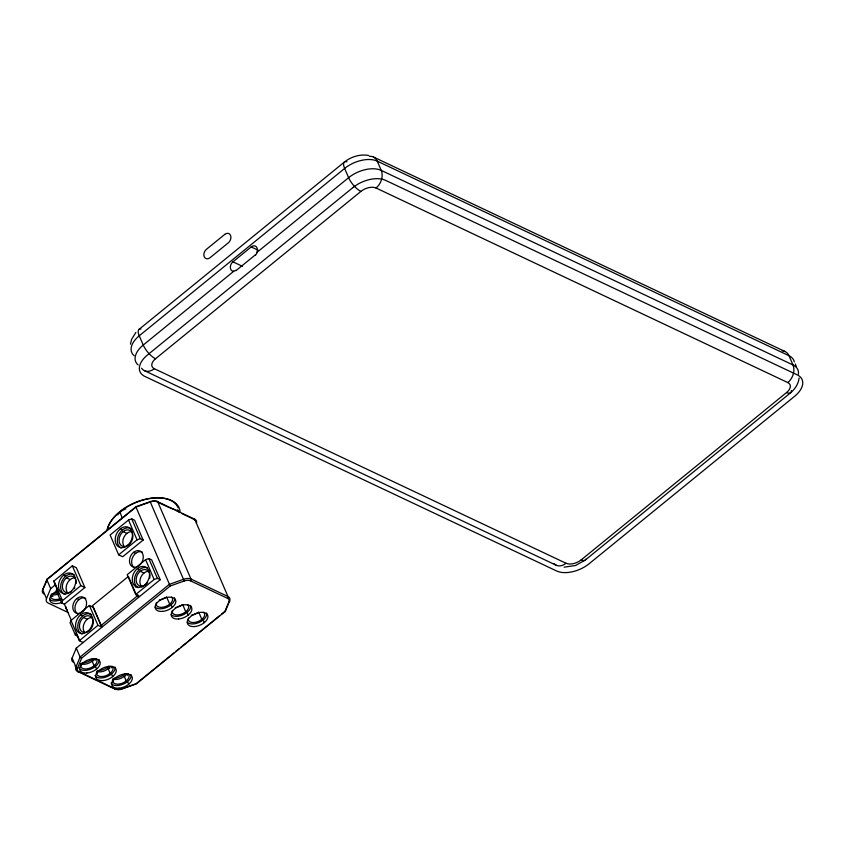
<?xml version="1.0" encoding="UTF-8"?>
<svg xmlns="http://www.w3.org/2000/svg" width="845" height="845" viewBox="0 0 845 845"><rect width="100%" height="100%" fill="white"/><g stroke="black" fill="none" stroke-linecap="round" stroke-linejoin="round"><path stroke-width="1.27" d="M130.457 344.179L131.577 339.363L135.918 332.37M799.116 378.021C798.44 383.831 795.124 389.017 790.677 392.714L585.289 560.055L575.551 565.485L564.08 567.175M196.452 523.224A8.746 4.964 -23.3 0 0 194.677 519.2L157.688 501.719A8.746 4.964 -23.3 0 0 150.325 501.941L135.96 507.074L46.813 579.712L42.662 589.662A8.746 4.964 -23.3 0 0 44.278 594.12A1.31 0.961 -64.7 0 1 44.194 593.612M43.929 587.36L46.961 580.082M68.413 612.636L48.123 603.045A8.746 4.964 -23.3 0 1 46.507 598.587L50.658 588.627L55.548 584.645M64.389 604.217L84.87 587.539L76.325 567.713L72.321 565.812L53.731 581.265L56.932 588.701L56.192 590.475L61.527 602.865L64.389 604.217L71.424 620.547M61.527 602.865L62.456 600.637L80.856 585.638L84.87 587.539M72.997 662.079A8.746 4.964 -23.3 0 1 72.121 658.065L76.272 648.115L101.949 627.191L93.404 607.365L89.39 605.474L71.001 620.462L70.061 622.691L75.406 635.081L77.698 636.169M75.406 635.081L76.145 633.306L79.346 640.742L83.127 642.527M79.346 640.742L97.935 625.3L101.949 627.191M115.955 689.15L78.955 671.669A7.436 4.214 -23.3 0 1 77.582 667.877L81.627 658.181L170.215 585.997L184.21 580.99A7.436 4.214 -23.3 0 1 190.463 580.811L227.463 598.292A7.436 4.214 -23.3 0 1 228.837 602.084L224.791 611.78L136.203 683.964L122.208 688.971A7.436 4.214 -23.3 0 1 115.955 689.15A1.31 0.961 -64.7 0 1 114.582 688.928L77.582 671.448L75.184 665.871M221.401 614.241L225.446 610.946L229.597 600.985A8.746 4.964 -23.3 0 0 227.981 596.528L194.677 519.2A1.31 0.961 -64.7 0 0 193.304 518.978L182.076 513.675M119.853 511.658L122.102 517.848M255.443 254.789L235.956 270.675M138.897 329.497L344.285 162.145C351.055 156.716 360.097 153.917 368.716 155.459M138.147 364.966A24.473 13.9 -23.3 0 1 143.238 345.045L233.695 271.329A5.556 4.088 -64.7 0 1 230.368 267.738A5.556 4.088 -64.7 0 1 232.935 261.823L251.197 246.941A5.556 4.088 -64.7 0 1 256.204 246.687A5.556 4.088 -64.7 0 1 256.901 252.433L348.615 177.693A24.473 13.9 -23.3 0 1 381.243 170.405L792.99 364.966A24.473 13.9 -23.3 0 1 798.419 374.177M566.044 563.266L154.297 368.705A11.365 6.454 -23.3 0 1 155.533 358.745L360.91 191.403A11.365 6.454 -23.3 0 1 376.057 188.012L787.804 382.574A11.365 6.454 -23.3 0 1 786.568 392.534L581.191 559.886A11.365 6.454 -23.3 0 1 566.044 563.266A13.108 9.654 -64.7 0 1 553.866 563.488M128.514 520.024L110.114 535.012L118.659 554.838L122.673 556.739L143.143 540.05L134.608 520.224L131.736 518.872L128.514 520.024L137.059 539.849L118.659 554.838M145.593 559.675L127.194 574.674L135.739 594.5L139.752 596.39L160.223 579.712L151.688 559.886L148.815 558.524L145.593 559.675L154.128 579.501L135.739 594.5M101.02 625.543L136.932 596.274L138.802 597.161L102.889 626.42L101.02 625.543L92.485 605.707L128.387 576.448L136.932 596.274M114.582 688.928A8.746 4.964 -23.3 0 0 121.933 688.717L136.298 683.584L173.785 653.037M175.813 651.389L178.844 648.918M180.872 647.259L219.373 615.899M190.463 580.811A1.31 0.961 -64.7 0 0 190.981 579.047L157.688 501.719A1.31 0.961 -64.7 0 0 156.314 501.497A7.436 4.214 -23.3 0 0 150.061 501.687L136.056 506.683L47.468 578.867A1.341 0.75 38.7 0 0 47.098 578.888M137.059 539.849L140.281 538.698L143.143 540.05M154.128 579.501L157.36 578.35L160.223 579.712M169.792 507.866L174.852 509.651M373.374 156.98L785.121 351.541M251.197 246.941L258.306 250.289M232.935 261.823L242.399 266.302M144.453 370.67L556.2 565.231M156.314 501.497L168.662 507.338M120.275 528.97L122.419 529.973M123.127 531.632L126.877 533.396M133.542 552.345L135.686 553.359M137.355 568.622L139.499 569.636M140.207 571.283L143.956 573.058M63.576 575.17L65.72 576.174M66.428 577.832L70.177 579.596M76.842 598.545L78.986 599.559M80.655 614.822L82.799 615.836M83.507 617.484L87.257 619.258M176.204 510.295L179.721 512.514M150.083 501.465L184.21 580.99M170.162 585.934L135.887 506.884M203.159 619.987L204.3 622.628M201.828 619.353L198.691 612.076A8.746 4.964 -23.3 0 1 191.329 615.202M187.104 612.393L188.245 615.044M185.773 611.769L182.636 604.492A8.746 4.964 -23.3 0 1 175.274 607.608M171.06 604.809L172.19 607.46M169.718 604.175L166.592 596.908A8.746 4.964 -23.3 0 1 159.23 600.024M131.736 518.872L140.281 538.698M148.815 558.524L157.36 578.35M134.725 584.729L135.728 587.064M137.798 594.827L138.802 597.161M124.426 674.31L125.187 676.074M127.563 681.588L128.704 684.228M124.226 676.327L126.222 680.954M72.321 565.812L80.856 585.638M89.39 605.474L97.935 625.3M108.382 666.726L109.132 668.49M111.508 673.993L112.649 676.644M108.181 668.744L110.167 673.37M92.327 659.142L93.087 660.906M95.453 666.409L96.594 669.06M92.126 661.149L94.122 665.775M53.922 580.8L62.456 600.637M71.001 620.462L79.536 640.288M46.813 579.712L50.658 588.627M76.272 648.115L80.117 657.03A1.341 0.75 38.7 0 0 81.616 658.16M46.507 598.587L42.662 589.662A1.31 0.929 22.6 0 1 43.422 588.574A7.436 4.214 -23.3 0 0 43.19 589.303M72.121 658.065L75.965 666.99A8.746 4.964 -23.3 0 0 77.582 671.448A1.31 0.961 -64.7 0 0 78.955 671.669M795.272 363.952L796.317 366.55M227.463 598.292A1.31 0.961 -64.7 0 0 227.981 596.528L190.981 579.047A8.746 4.964 -23.3 0 0 183.629 579.269L169.264 584.391L80.117 657.03L75.965 666.99A1.31 0.929 22.6 0 0 77.582 667.877M225.161 611.759A1.341 0.75 38.7 0 1 224.791 611.769M225.467 610.946A1.341 0.75 38.7 0 1 225.53 611.326M46.802 579.702A1.341 0.75 38.7 0 1 46.728 579.332M62.002 602.4A10.932 6.2 -23.3 0 1 49.961 600.763A10.932 6.2 -23.3 0 1 57.302 590.919M92.876 658.667A10.932 6.2 -23.3 0 1 81.69 663.135M95.443 659.808A10.932 6.2 -23.3 0 1 95.02 660.315M81.479 665.723A10.932 6.2 -23.3 0 1 80.243 665.511M61.59 599.443A10.932 6.2 -23.3 0 1 49.57 599.263M111.498 667.392A10.932 6.2 -23.3 0 1 111.065 667.899M97.534 673.307A10.932 6.2 -23.3 0 1 96.298 673.095M108.984 666.198A10.932 6.2 -23.3 0 1 97.745 670.719M229.597 600.985A1.31 0.929 22.6 0 1 228.837 602.084M193.304 518.978A7.436 4.214 -23.3 0 1 194.614 520.097M177.334 509.852A28.128 5.609 12.6 0 1 178.548 510.538M106.977 530.185A38.902 22.086 -23.3 0 1 144.389 499.691A38.902 22.086 -23.3 0 1 180.069 511.288M107.505 529.371A38.025 21.59 -23.3 0 1 141.464 500.303A38.025 21.59 -23.3 0 1 178.147 507.824M117.687 514.932A10.932 6.2 -23.3 0 1 125.852 508.891M57.724 592.482A10.932 6.2 -23.3 0 1 51.809 593.739M52.939 596.38A10.932 6.2 -23.3 0 1 50.964 596.243M94.291 658.741A8.746 4.964 -23.3 0 1 80.676 663.843M95.929 658.667A8.746 4.964 -23.3 0 1 89.454 668.3A8.746 4.964 -23.3 0 1 81.014 663.557M67.114 609.826A10.932 6.2 -23.3 0 1 65.762 606.509M124.986 673.835A10.932 6.2 -23.3 0 1 113.8 678.303M127.553 674.975A10.932 6.2 -23.3 0 1 127.12 675.482M113.589 680.89A10.932 6.2 -23.3 0 1 112.353 680.679M60.46 598.577A8.746 4.964 -23.3 0 1 50.689 595.398M58.474 593.951A8.746 4.964 -23.3 0 1 51.207 594.605M206.676 612.995A10.932 6.2 -23.3 0 1 199.547 622.237A10.932 6.2 -23.3 0 1 187.167 622.226M190.632 605.411A10.932 6.2 -23.3 0 1 183.492 614.653A10.932 6.2 -23.3 0 1 171.112 614.642M174.577 597.816A10.932 6.2 -23.3 0 1 167.447 607.069A10.932 6.2 -23.3 0 1 155.058 607.059M131.081 674.595A10.932 6.2 -23.3 0 1 123.222 684.165A10.932 6.2 -23.3 0 1 111.012 683.087M115.026 667.011A10.932 6.2 -23.3 0 1 107.167 676.581A10.932 6.2 -23.3 0 1 94.957 675.504M98.971 659.417A10.932 6.2 -23.3 0 1 91.112 668.997A10.932 6.2 -23.3 0 1 78.902 667.92M110.346 666.325A8.746 4.964 -23.3 0 1 96.731 671.437M111.984 666.251A8.746 4.964 -23.3 0 1 105.509 675.884A8.746 4.964 -23.3 0 1 97.069 671.141M126.401 673.909A8.746 4.964 -23.3 0 1 112.776 679.021M128.039 673.835A8.746 4.964 -23.3 0 1 121.86 683.362A8.746 4.964 -23.3 0 1 112.934 679.148M203.645 612.234A8.746 4.964 -23.3 0 1 197.762 621.656A8.746 4.964 -23.3 0 1 188.382 617.959M187.59 604.65A8.746 4.964 -23.3 0 1 181.707 614.072A8.746 4.964 -23.3 0 1 172.338 610.375M171.535 597.066A8.746 4.964 -23.3 0 1 165.652 606.488A8.746 4.964 -23.3 0 1 156.283 602.791M138.189 587.676A10.932 8.038 -64.7 0 1 135.739 574.547A10.932 8.038 -64.7 0 1 147.389 567.872M121.11 548.025A10.932 8.038 -64.7 0 1 119.018 534.177A10.932 8.038 -64.7 0 1 131.355 528.759M82.018 634.12A10.932 8.038 -64.7 0 1 79.219 620.388A10.932 8.038 -64.7 0 1 91.735 614.611M64.938 594.468A10.932 8.038 -64.7 0 1 61.96 581.085A10.932 8.038 -64.7 0 1 74.149 574.663M147.6 582.744A8.746 6.433 -64.7 0 1 136.658 582.786A8.746 6.433 -64.7 0 1 142.647 569.889A8.746 6.433 -64.7 0 1 149.723 578.181M142.118 586.969A8.746 6.433 -64.7 0 1 140.946 576.987A8.746 6.433 -64.7 0 1 149.364 571.378M124.68 547A8.746 6.433 -64.7 0 1 124.014 537.04A8.746 6.433 -64.7 0 1 132.285 531.727M84.722 632.504A8.746 6.433 -64.7 0 1 84.532 622.617A8.746 6.433 -64.7 0 1 92.665 617.579M71.17 591.722A8.746 6.433 -64.7 0 1 62.435 587.55A8.746 6.433 -64.7 0 1 69.205 576.322A8.746 6.433 -64.7 0 1 76.134 583.504M74.846 587.687A8.746 6.433 -64.7 0 1 74.18 588.775M68.339 593.517A8.746 6.433 -64.7 0 1 67.167 583.525A8.746 6.433 -64.7 0 1 75.585 577.927M134.228 567.555A8.746 6.433 -64.7 0 1 132.961 556.707A8.746 6.433 -64.7 0 1 142.425 552.134M77.93 613.988A8.746 6.433 -64.7 0 1 76.113 603.193A8.746 6.433 -64.7 0 1 85.725 598.334M369.402 156.336A13.108 9.654 -64.7 0 1 377.25 161.152L788.998 355.713A24.473 13.9 -23.3 0 1 794.321 361.924M782.195 350.865A13.108 9.654 -64.7 0 1 788.998 355.713L792.99 364.966A13.108 9.654 -64.7 0 1 787.804 382.574M360.91 191.403A13.108 4.838 50.8 0 1 348.615 177.693L344.633 168.44A13.108 4.838 50.8 0 1 346.999 161.796M376.057 188.012A13.108 9.654 -64.7 0 0 381.243 170.405L377.25 161.152A24.473 13.9 -23.3 0 0 344.633 168.44L139.245 335.792A24.473 13.9 -23.3 0 0 134.154 355.713M155.533 358.745A13.108 4.838 50.8 0 1 143.238 345.045L139.245 335.792A13.108 4.838 50.8 0 1 140.967 329.011M235.808 270.284A5.545 3.866 -53.9 0 1 233.748 271.044M791.395 390.548A13.108 4.838 50.8 0 1 786.568 392.534M585.838 559.168A13.108 4.838 50.8 0 1 581.191 559.886M154.297 368.705A13.108 9.654 -64.7 0 1 141.506 368.166M257.133 252.507A5.545 4.299 -68.5 0 1 255.612 254.989M224.717 234.424L206.444 249.307A5.556 4.088 -64.7 0 0 204.247 256.764A5.556 4.088 -64.7 0 0 210.056 257.704L228.33 242.811A5.556 4.088 -64.7 0 0 230.527 235.354A5.556 4.088 -64.7 0 0 224.717 234.424M352.883 187.611L147.505 354.953A24.473 13.9 -23.3 0 0 144.844 376.405L556.591 570.966A24.473 13.9 -23.3 0 0 589.218 563.678L794.596 396.326A24.473 13.9 -23.3 0 0 797.257 374.874L385.51 180.312A24.473 13.9 -23.3 0 0 352.883 187.611M194.614 626.567A10.932 6.2 -23.3 0 0 207.669 615.202A10.932 6.2 -23.3 0 0 190.547 616.618A10.932 6.2 -23.3 0 0 194.614 626.567M178.559 618.984A10.932 6.2 -23.3 0 0 191.625 607.618A10.932 6.2 -23.3 0 0 174.492 609.034A10.932 6.2 -23.3 0 0 178.559 618.984M162.504 611.4A10.932 6.2 -23.3 0 0 175.57 600.034A10.932 6.2 -23.3 0 0 158.438 601.45A10.932 6.2 -23.3 0 0 162.504 611.4M119.008 688.168A10.932 6.2 -23.3 0 0 132.073 676.803A10.932 6.2 -23.3 0 0 114.941 678.218A10.932 6.2 -23.3 0 0 119.008 688.168M102.963 680.584A10.932 6.2 -23.3 0 0 116.018 669.219A10.932 6.2 -23.3 0 0 98.897 670.634A10.932 6.2 -23.3 0 0 102.963 680.584M86.908 673A10.932 6.2 -23.3 0 0 99.963 661.635A10.932 6.2 -23.3 0 0 82.842 663.05A10.932 6.2 -23.3 0 0 86.908 673M144.664 584.983A10.932 8.038 -64.7 0 0 145.784 567.101A10.932 8.038 -64.7 0 0 132.295 578.561A10.932 8.038 -64.7 0 0 144.664 584.983M127.584 545.331A10.932 8.038 -64.7 0 0 128.704 527.449A10.932 8.038 -64.7 0 0 115.216 538.909A10.932 8.038 -64.7 0 0 127.584 545.331M87.964 631.183A10.932 8.038 -64.7 0 0 89.084 613.301A10.932 8.038 -64.7 0 0 75.596 624.761A10.932 8.038 -64.7 0 0 87.964 631.183M70.885 591.532A10.932 8.038 -64.7 0 0 72.005 573.649A10.932 8.038 -64.7 0 0 58.516 585.11A10.932 8.038 -64.7 0 0 70.885 591.532M128.979 544.719A8.746 6.433 -64.7 0 0 129.876 530.417A8.746 6.433 -64.7 0 0 119.082 539.585A8.746 6.433 -64.7 0 0 128.979 544.719M89.348 630.581A8.746 6.433 -64.7 0 0 90.246 616.269A8.746 6.433 -64.7 0 0 79.462 625.437A8.746 6.433 -64.7 0 0 89.348 630.581M139.393 565.432A8.746 6.433 -64.7 0 0 140.281 551.13A8.746 6.433 -64.7 0 0 129.496 560.298A8.746 6.433 -64.7 0 0 139.393 565.432M82.683 611.632A8.746 6.433 -64.7 0 0 83.581 597.33A8.746 6.433 -64.7 0 0 72.797 606.499A8.746 6.433 -64.7 0 0 82.683 611.632"/></g></svg>
